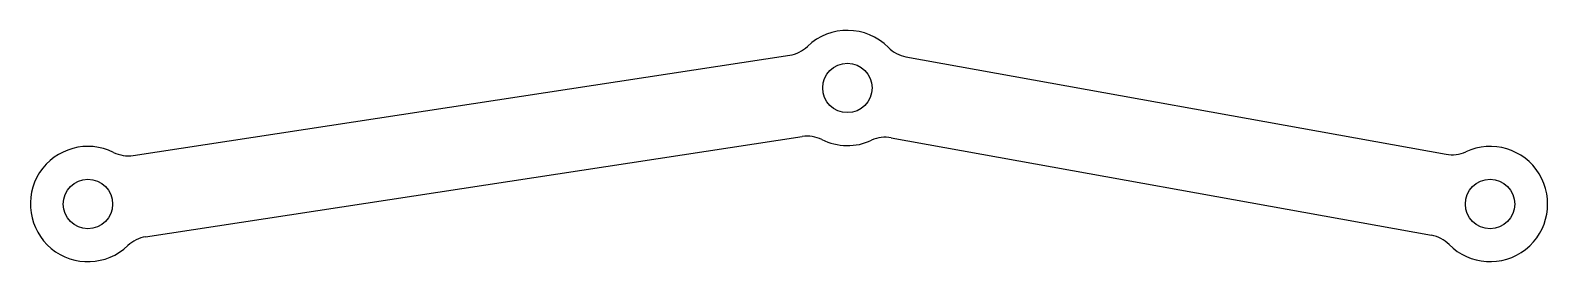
# Model space of a CAD drawing. Header units: millimetres. Extents: x -3.5 to 88.7, y -3.5 to 10.5.
import ezdxf

# ---------------------------------------------------------------- set-up
doc = ezdxf.new("R2010")
doc.units = ezdxf.units.MM

msp = doc.modelspace()

# ---------------------------------------------------------------- linework, layer by layer
at = {"color": 7, "linetype": 'Continuous', "lineweight": 25}
for p, q in [((2.748, 2.949), (42.628, 9.042)), ((49.687, 8.947), (82.499, 3.022)), ((3.504, -1.994), (43.383, 4.1)), ((48.799, 4.026), (81.61, -1.898))]:
    msp.add_line(p, q, dxfattribs=at)
for centre in [(46.131, 7.049), (0, 0), (85.167, 0)]:
    msp.add_circle(centre, 1.5, dxfattribs=at)
for centre, radius, start, end in [((46.131, 7.049), 3.5, 44.66761, 133.7841), ((42.326, 11.019), 2, 278.6873, 313.7841), ((50.043, 10.915), 2, 224.66761, 259.76441), ((43.685, 2.123), 2, 63.5905, 98.6873), ((46.131, 7.049), 3.5, 243.5905, 294.86121), ((48.444, 2.058), 2, 79.76441, 114.86121), ((0, 0), 3.5, 63.5905, 313.7841), ((2.446, 4.926), 2, 243.5905, 278.6873), ((82.854, 4.99), 2, 259.76441, 294.86121), ((85.167, 0), 3.5, 224.66761, 114.86121), ((3.806, -3.971), 2, 98.6873, 133.7841), ((81.255, -3.866), 2, 44.66761, 79.76441)]:
    msp.add_arc(centre, radius, start, end, dxfattribs=at)

doc.saveas('drawing.dxf')
